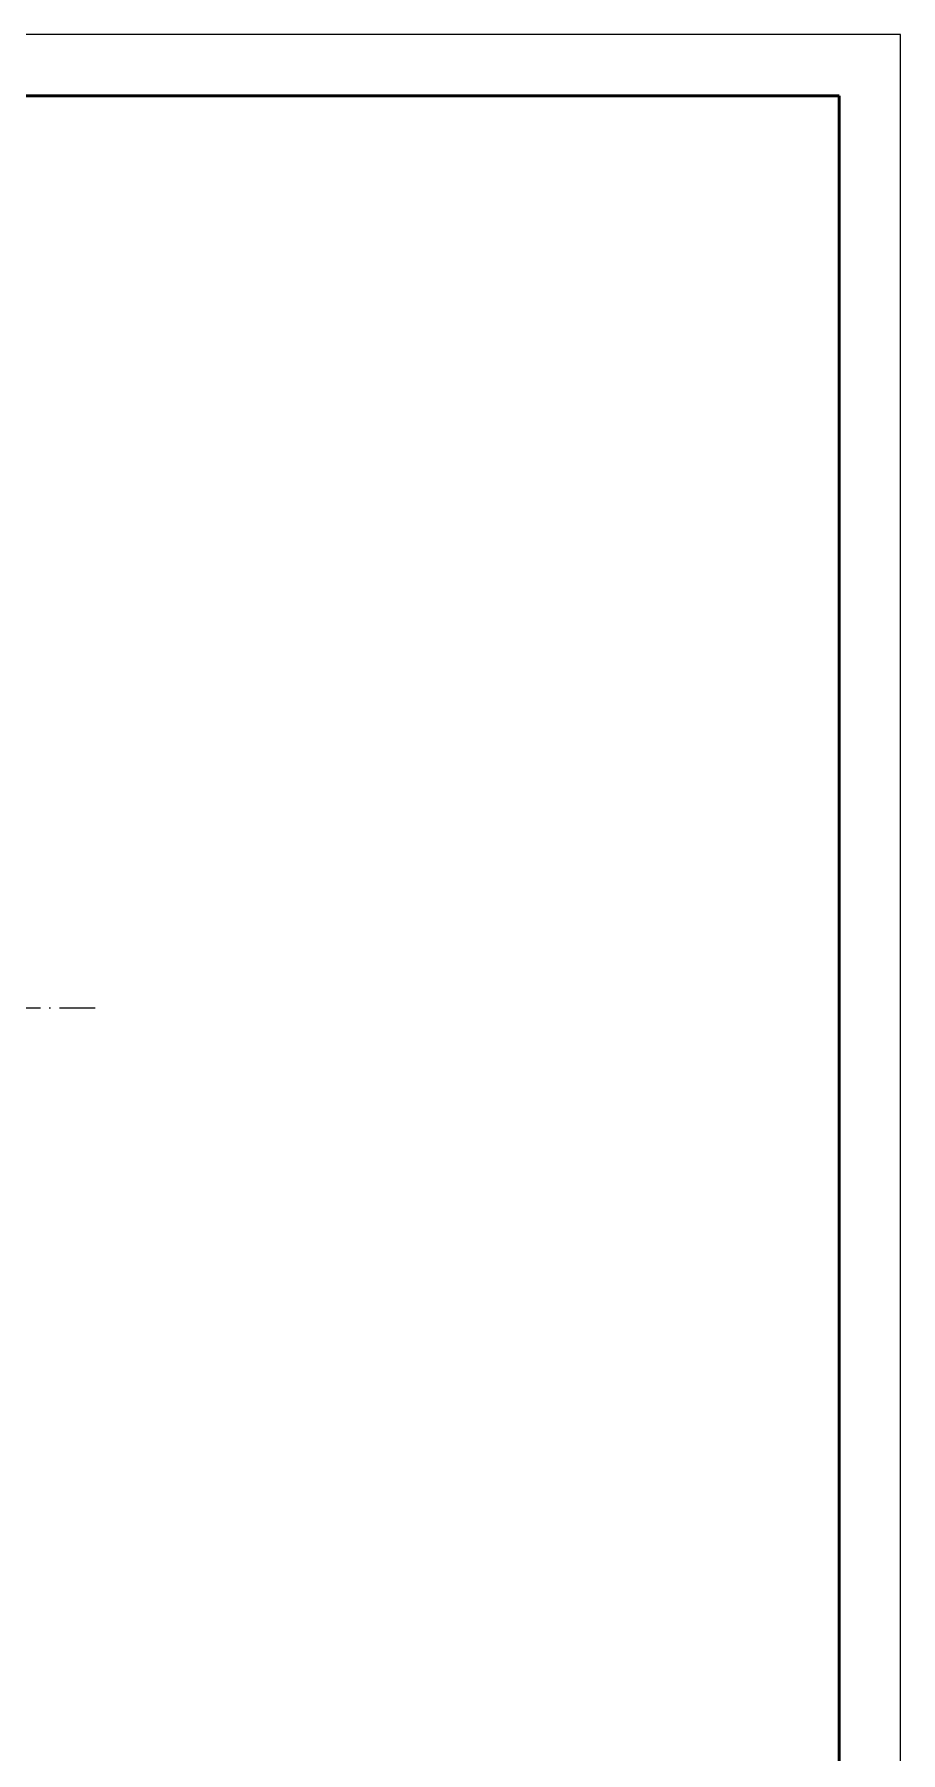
# Model space of a CAD drawing. Header units: millimetres. Extents: x 0 to 1682, y 0 to 1188.
# Drawn here: x 1401 to 1682, y 630 to 1188 of the extents above; entities that cross this region are included whole.
import ezdxf

# ---------------------------------------------------------------- set-up
doc = ezdxf.new("R2010")
doc.units = ezdxf.units.MM
doc.linetypes.add('ACAD_ISO10W100', pattern=[18, 12, -3, 0, -3])
for name, color, linetype, lineweight in [('中心线', 20, 'ACAD_ISO10W100', 25), ('文字', 7, 'Continuous', 25), ('粗实线', 7, 'Continuous', 50)]:
    doc.layers.add(name, color=color, linetype=linetype, lineweight=lineweight)

msp = doc.modelspace()

# ---------------------------------------------------------------- linework, layer by layer
at = {"layer": '中心线'}
msp.add_line((992.352, 871.547), (1420.216, 871.547), dxfattribs=at)
at = {"layer": '文字'}
for p, q in [((1682, 1188), (0, 1188)), ((1682, 0), (1682, 1188))]:
    msp.add_line(p, q, dxfattribs=at)
at = {"layer": '粗实线'}
for p, q in [((1662.008, 1168), (50.008, 1168)), ((1662.008, 20), (1662.008, 1168))]:
    msp.add_line(p, q, dxfattribs=at)

doc.saveas('drawing.dxf')
